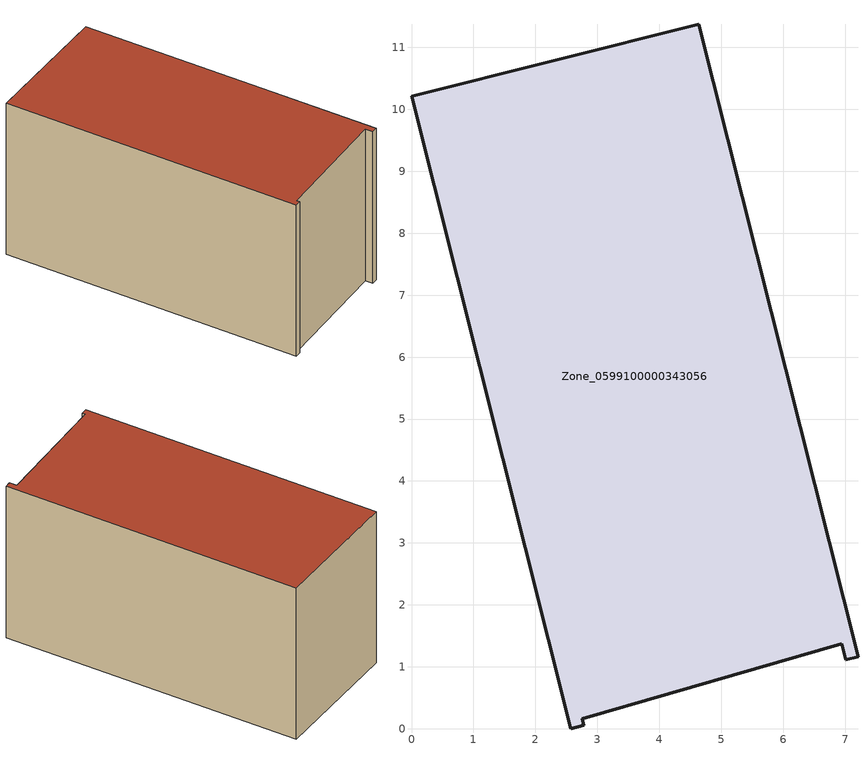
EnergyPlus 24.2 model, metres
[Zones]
Zone_0599100000343056
 floor ground (C_G): 2.57,0 0,10.21 4.64,11.37 7.21,1.17 7.01,1.12 6.95,1.37 2.75,0.16 2.78,0.05 z0
 wall outside (C_F): 0,10.21 2.57,0 2.78,0.05 2.75,0.16 6.95,1.37 7.01,1.12 7.21,1.17 4.64,11.37 0,10.21 z0:5.77
 roof outside (C_R): 2.75,0.16 6.95,1.37 7.01,1.12 7.21,1.17 4.64,11.37 0,10.21 2.57,0 2.78,0.05 z5.77
[BUILDING]
Pand.0599100000343056: North Axis=0; Terrain=City; Loads Convergence Tolerance Value=0.04; Temperature Convergence Tolerance Value=0.4; Solar Distribution=FullExterior; Maximum Number of Warmup Days=25; Minimum Number of Warmup Days=1
[Site:Location]
Rotterdam.The.Hague.AP_ZH_NLD Design_Conditions: Latitude=51.96; Longitude=4.45; Time Zone=1; Elevation=-4.5
[SITE:GROUNDTEMPERATURE:BUILDINGSURFACE]
18, 18, 18, 18, 18, 18, 18, 18, 18, 18, 18, 18
[MATERIAL] Thermal Absorptance=0.9; Solar Absorptance=0.7; Visible Absorptance=0.7
Name | Roughness | Thickness | Conductivity | Density | Specific Heat
G.TI.1992-2005 | MediumSmooth | 0.15 | 0.06 | 540 | 1210
F.TI.1992-2005 | Rough | 0.3 | 0.12 | 1920 | 840
R.TI.1992-2005 | MediumRough | 0.2 | 0.08 | 1500 | 1000
[CONSTRUCTION]
C_G: G.TI.1992-2005
C_F: F.TI.1992-2005
C_R: R.TI.1992-2005
[ZONE]
Zone_0599100000343056: Type=1; Multiplier=1; Ceiling Height=Autocalculate; Volume=Autocalculate; Floor Area=autocalculate; Part of Total Floor Area=Yes
[ZONEINFILTRATION:DESIGNFLOWRATE]
Infil_Zone_0599100000343056: Zone or ZoneList or Space or SpaceList=Zone_0599100000343056; Schedule=AlwaysOn; Design Flow Rate Calculation Method=Flow/Area; Flow Rate per Floor Area=0.0015; Constant Term Coefficient=1; Temperature Term Coefficient=0; Velocity Term Coefficient=0; Velocity Squared Term Coefficient=0
[HVACTEMPLATE:ZONE:IDEALLOADSAIRSYSTEM]
Zone_0599100000343056: Maximum Heating Supply Air Temperature=50; Minimum Cooling Supply Air Temperature=13; Maximum Heating Supply Air Humidity Ratio=0.0156; Minimum Cooling Supply Air Humidity Ratio=0.0077; Heating Limit=NoLimit; Cooling Limit=NoLimit; Dehumidification Control Type=ConstantSensibleHeatRatio; Cooling Sensible Heat Ratio=0.7; Dehumidification Setpoint=60; Humidification Control Type=None; Humidification Setpoint=30; Outdoor Air Method=None; Outdoor Air Flow Rate per Person=0.00944; Outdoor Air Flow Rate per Zone Floor Area=0; Outdoor Air Flow Rate per Zone=0; Demand Controlled Ventilation Type=None; Outdoor Air Economizer Type=NoEconomizer; Heat Recovery Type=None; Sensible Heat Recovery Effectiveness=0.7; Latent Heat Recovery Effectiveness=0.65
[ZONECONTROL:THERMOSTAT]
ThermostatControl_Zone_0599100000343056: Zone or ZoneList=Zone_0599100000343056; Control Type Schedule=DualSetpointControlType; Control 1=Thermostat_Zone_0599100000343056; Temperature Difference Between Cutout And Setpoint=0
[THERMOSTATSETPOINT:DUALSETPOINT]
Thermostat_Zone_0599100000343056: Heating Setpoint Temperature Schedule=HeatingSetpoint_Zone_0599100000343056; Cooling Setpoint Temperature Schedule=CoolingSetpoint_Zone_0599100000343056
[SCHEDULE:COMPACT]
HeatingSetpoint_Zone_0599100000343056: Through: 12/31, For: AllDays, Until: 24:00, 21
CoolingSetpoint_Zone_0599100000343056: Through: 12/31, For: AllDays, Until: 24:00, 24
DualSetpointControlType: Through: 12/31, For: AllDays, Until: 24:00, 4
AlwaysOn: Through: 12/31, For: AllDays, Until: 24:00, 1
